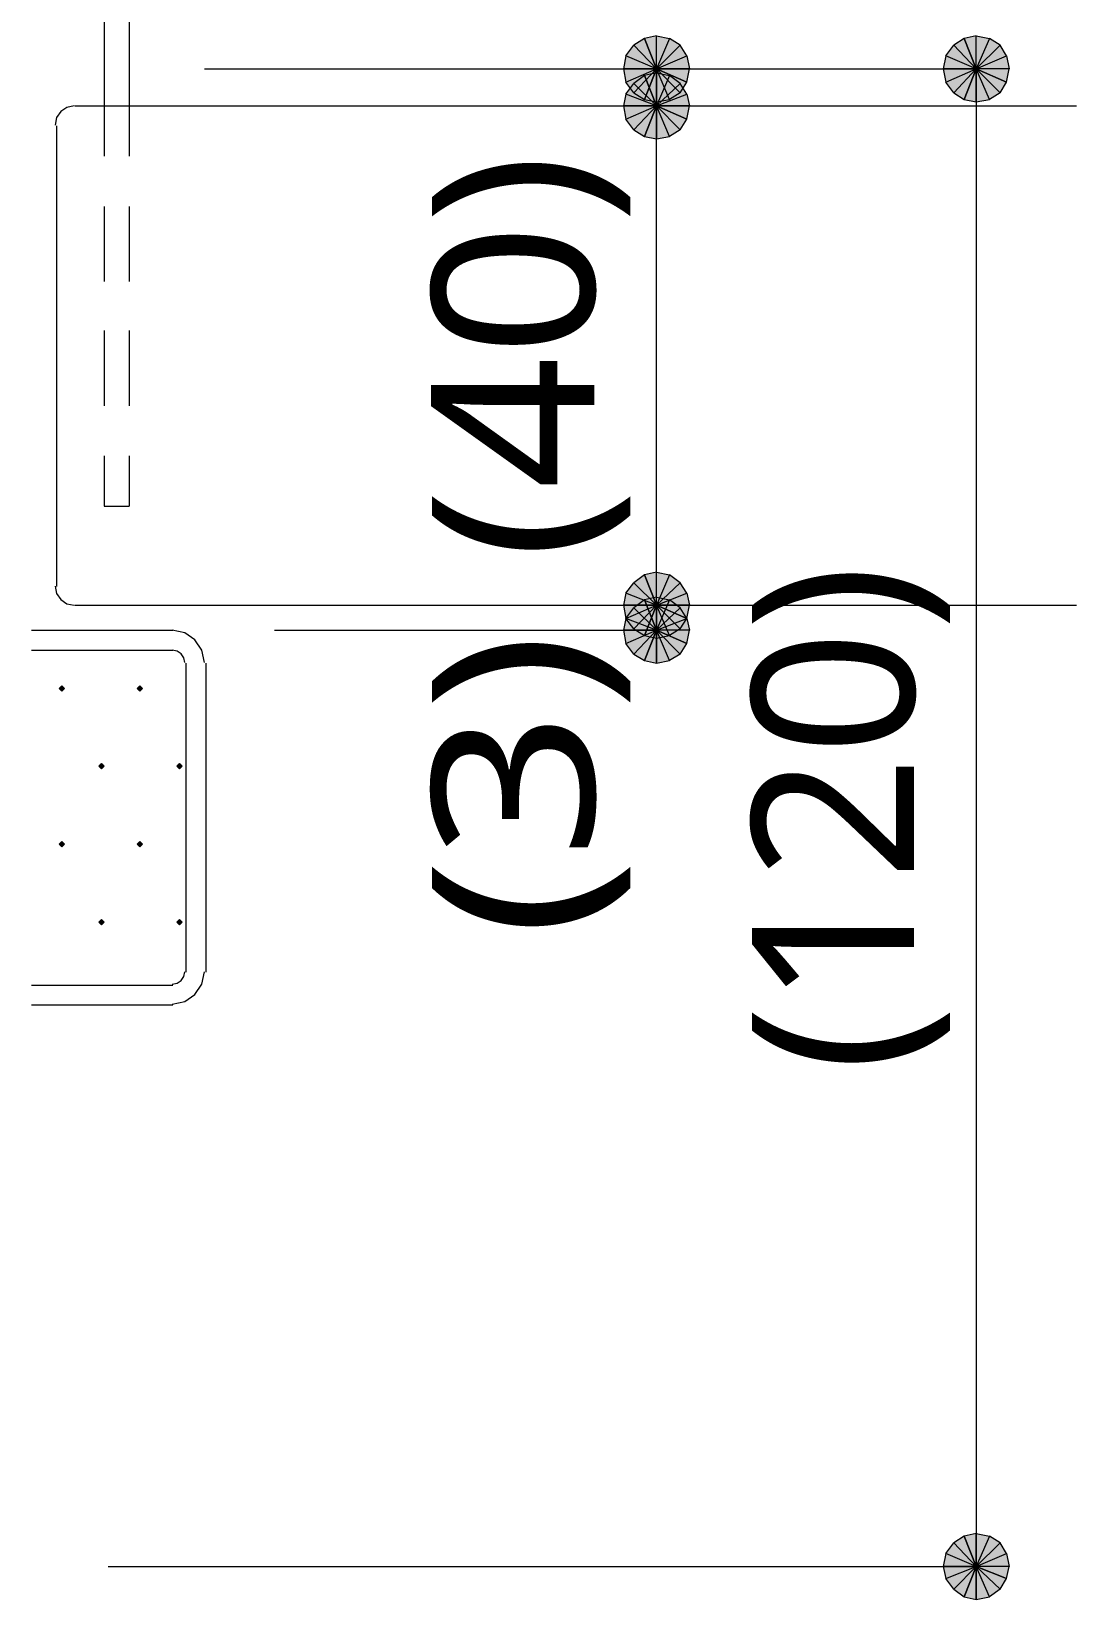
# Model space of a CAD drawing. Header units: millimetres. Extents: x 0 to 420, y 0 to 297.
# Drawn here: x 262.81 to 279.55, y 209.13 to 234.26 of the extents above; entities that cross this region are included whole.
import ezdxf
from ezdxf.enums import TextEntityAlignment as Align

# ---------------------------------------------------------------- set-up
doc = ezdxf.new("R2010")
doc.units = ezdxf.units.MM
doc.styles.add('kst32b', font='NotoSansJP-Variable.ttf')

msp = doc.modelspace()

# ---------------------------------------------------------------- hatches: boundary and pattern name
h = msp.add_hatch(color=7)
h.paths.add_polyline_path([(272.627, 234.146), (272.457, 234.04), (272.817, 233.659), (272.627, 234.146)])
h.paths.add_polyline_path([(272.457, 234.04), (272.817, 233.659), (272.33, 233.871), (272.457, 234.04)])
h.paths.add_polyline_path([(272.817, 233.659), (272.33, 233.871), (272.288, 233.659), (272.817, 233.659)])
h = msp.add_hatch(color=7)
h.paths.add_polyline_path([(273.198, 234.04), (273.029, 234.146), (272.817, 233.659), (273.198, 234.04)])
h.paths.add_polyline_path([(273.029, 234.146), (272.817, 233.659), (272.817, 234.188), (273.029, 234.146)])
h.paths.add_polyline_path([(272.817, 233.659), (272.817, 234.188), (272.627, 234.146), (272.817, 233.659)])
h = msp.add_hatch(color=7)
h.paths.add_polyline_path([(273.304, 233.447), (273.346, 233.659), (272.817, 233.659), (273.304, 233.447)])
h.paths.add_polyline_path([(273.346, 233.659), (272.817, 233.659), (273.304, 233.871), (273.346, 233.659)])
h.paths.add_polyline_path([(272.817, 233.659), (273.304, 233.871), (273.198, 234.04), (272.817, 233.659)])
h = msp.add_hatch(color=7)
h.paths.add_polyline_path([(277.749, 234.146), (277.58, 234.04), (277.939, 233.659), (277.749, 234.146)])
h.paths.add_polyline_path([(277.58, 234.04), (277.939, 233.659), (277.453, 233.871), (277.58, 234.04)])
h.paths.add_polyline_path([(277.939, 233.659), (277.453, 233.871), (277.41, 233.659), (277.939, 233.659)])
h = msp.add_hatch(color=7)
h.paths.add_polyline_path([(278.321, 234.04), (278.151, 234.146), (277.939, 233.659), (278.321, 234.04)])
h.paths.add_polyline_path([(278.151, 234.146), (277.939, 233.659), (277.939, 234.188), (278.151, 234.146)])
h.paths.add_polyline_path([(277.939, 233.659), (277.939, 234.188), (277.749, 234.146), (277.939, 233.659)])
h = msp.add_hatch(color=7)
h.paths.add_polyline_path([(278.426, 233.447), (278.469, 233.659), (277.939, 233.659), (278.426, 233.447)])
h.paths.add_polyline_path([(278.469, 233.659), (277.939, 233.659), (278.426, 233.871), (278.469, 233.659)])
h.paths.add_polyline_path([(277.939, 233.659), (278.426, 233.871), (278.321, 234.04), (277.939, 233.659)])
h = msp.add_hatch(color=7)
h.paths.add_polyline_path([(272.288, 233.659), (272.33, 233.447), (272.817, 233.659), (272.288, 233.659)])
h.paths.add_polyline_path([(272.33, 233.447), (272.817, 233.659), (272.457, 233.278), (272.33, 233.447)])
h.paths.add_polyline_path([(272.817, 233.659), (272.457, 233.278), (272.627, 233.172), (272.817, 233.659)])
h = msp.add_hatch(color=7)
h.paths.add_polyline_path([(272.627, 233.553), (272.457, 233.426), (272.817, 233.066), (272.627, 233.553)])
h.paths.add_polyline_path([(272.457, 233.426), (272.817, 233.066), (272.33, 233.257), (272.457, 233.426)])
h.paths.add_polyline_path([(272.817, 233.066), (272.33, 233.257), (272.288, 233.066), (272.817, 233.066)])
for points in [[(272.627, 233.172), (272.817, 233.13), (272.817, 233.659), (272.627, 233.172)], [(277.749, 233.172), (277.939, 233.13), (277.939, 233.659), (277.749, 233.172)], [(272.627, 232.579), (272.817, 232.537), (272.817, 233.066), (272.627, 232.579)], [(272.627, 224.578), (272.817, 224.536), (272.817, 225.065), (272.627, 224.578)], [(272.627, 224.176), (272.817, 224.134), (272.817, 224.663), (272.627, 224.176)], [(263.292, 223.774), (263.271, 223.753), (263.25, 223.732), (263.271, 223.711), (263.292, 223.689), (263.313, 223.711), (263.335, 223.732), (263.313, 223.753), (263.292, 223.774)], [(264.541, 223.774), (264.52, 223.753), (264.499, 223.732), (264.52, 223.711), (264.541, 223.689), (264.562, 223.711), (264.583, 223.732), (264.562, 223.753), (264.541, 223.774)], [(263.927, 222.525), (263.906, 222.504), (263.885, 222.483), (263.906, 222.462), (263.927, 222.44), (263.948, 222.462), (263.97, 222.483), (263.948, 222.504), (263.927, 222.525)], [(265.176, 222.525), (265.155, 222.504), (265.134, 222.483), (265.155, 222.462), (265.176, 222.44), (265.197, 222.462), (265.218, 222.483), (265.197, 222.504), (265.176, 222.525)], [(263.292, 221.276), (263.271, 221.255), (263.25, 221.234), (263.271, 221.213), (263.292, 221.192), (263.313, 221.213), (263.335, 221.234), (263.313, 221.255), (263.292, 221.276)], [(264.541, 221.276), (264.52, 221.255), (264.499, 221.234), (264.52, 221.213), (264.541, 221.192), (264.562, 221.213), (264.583, 221.234), (264.562, 221.255), (264.541, 221.276)], [(263.927, 220.028), (263.906, 220.006), (263.885, 219.985), (263.906, 219.964), (263.927, 219.943), (263.948, 219.964), (263.97, 219.985), (263.948, 220.006), (263.927, 220.028)], [(265.176, 220.028), (265.155, 220.006), (265.134, 219.985), (265.155, 219.964), (265.176, 219.943), (265.197, 219.964), (265.218, 219.985), (265.197, 220.006), (265.176, 220.028)], [(277.749, 209.169), (277.939, 209.127), (277.939, 209.656), (277.749, 209.169)]]:
    msp.add_hatch(color=7).paths.add_polyline_path(points)
h = msp.add_hatch(color=7)
h.paths.add_polyline_path([(273.198, 233.426), (273.029, 233.553), (272.817, 233.066), (273.198, 233.426)])
h.paths.add_polyline_path([(273.029, 233.553), (272.817, 233.066), (272.817, 233.595), (273.029, 233.553)])
h.paths.add_polyline_path([(272.817, 233.066), (272.817, 233.595), (272.627, 233.553), (272.817, 233.066)])
h = msp.add_hatch(color=7)
h.paths.add_polyline_path([(272.817, 233.13), (273.029, 233.172), (272.817, 233.659), (272.817, 233.13)])
h.paths.add_polyline_path([(273.029, 233.172), (272.817, 233.659), (273.198, 233.278), (273.029, 233.172)])
h.paths.add_polyline_path([(272.817, 233.659), (273.198, 233.278), (273.304, 233.447), (272.817, 233.659)])
h = msp.add_hatch(color=7)
h.paths.add_polyline_path([(277.41, 233.659), (277.453, 233.447), (277.939, 233.659), (277.41, 233.659)])
h.paths.add_polyline_path([(277.453, 233.447), (277.939, 233.659), (277.58, 233.278), (277.453, 233.447)])
h.paths.add_polyline_path([(277.939, 233.659), (277.58, 233.278), (277.749, 233.172), (277.939, 233.659)])
h = msp.add_hatch(color=7)
h.paths.add_polyline_path([(277.939, 233.13), (278.151, 233.172), (277.939, 233.659), (277.939, 233.13)])
h.paths.add_polyline_path([(278.151, 233.172), (277.939, 233.659), (278.321, 233.278), (278.151, 233.172)])
h.paths.add_polyline_path([(277.939, 233.659), (278.321, 233.278), (278.426, 233.447), (277.939, 233.659)])
h = msp.add_hatch(color=7)
h.paths.add_polyline_path([(273.304, 232.854), (273.346, 233.066), (272.817, 233.066), (273.304, 232.854)])
h.paths.add_polyline_path([(273.346, 233.066), (272.817, 233.066), (273.304, 233.257), (273.346, 233.066)])
h.paths.add_polyline_path([(272.817, 233.066), (273.304, 233.257), (273.198, 233.426), (272.817, 233.066)])
h = msp.add_hatch(color=7)
h.paths.add_polyline_path([(272.288, 233.066), (272.33, 232.854), (272.817, 233.066), (272.288, 233.066)])
h.paths.add_polyline_path([(272.33, 232.854), (272.817, 233.066), (272.457, 232.685), (272.33, 232.854)])
h.paths.add_polyline_path([(272.817, 233.066), (272.457, 232.685), (272.627, 232.579), (272.817, 233.066)])
h = msp.add_hatch(color=7)
h.paths.add_polyline_path([(272.817, 232.537), (273.029, 232.579), (272.817, 233.066), (272.817, 232.537)])
h.paths.add_polyline_path([(273.029, 232.579), (272.817, 233.066), (273.198, 232.685), (273.029, 232.579)])
h.paths.add_polyline_path([(272.817, 233.066), (273.198, 232.685), (273.304, 232.854), (272.817, 233.066)])
h = msp.add_hatch(color=7)
h.paths.add_polyline_path([(272.627, 225.552), (272.457, 225.425), (272.817, 225.065), (272.627, 225.552)])
h.paths.add_polyline_path([(272.457, 225.425), (272.817, 225.065), (272.33, 225.256), (272.457, 225.425)])
h.paths.add_polyline_path([(272.817, 225.065), (272.33, 225.256), (272.288, 225.065), (272.817, 225.065)])
h = msp.add_hatch(color=7)
h.paths.add_polyline_path([(273.198, 225.425), (273.029, 225.552), (272.817, 225.065), (273.198, 225.425)])
h.paths.add_polyline_path([(273.029, 225.552), (272.817, 225.065), (272.817, 225.594), (273.029, 225.552)])
h.paths.add_polyline_path([(272.817, 225.065), (272.817, 225.594), (272.627, 225.552), (272.817, 225.065)])
h = msp.add_hatch(color=7)
h.paths.add_polyline_path([(273.304, 224.854), (273.346, 225.065), (272.817, 225.065), (273.304, 224.854)])
h.paths.add_polyline_path([(273.346, 225.065), (272.817, 225.065), (273.304, 225.256), (273.346, 225.065)])
h.paths.add_polyline_path([(272.817, 225.065), (273.304, 225.256), (273.198, 225.425), (272.817, 225.065)])
h = msp.add_hatch(color=7)
h.paths.add_polyline_path([(272.627, 225.15), (272.457, 225.023), (272.817, 224.663), (272.627, 225.15)])
h.paths.add_polyline_path([(272.457, 225.023), (272.817, 224.663), (272.33, 224.854), (272.457, 225.023)])
h.paths.add_polyline_path([(272.817, 224.663), (272.33, 224.854), (272.288, 224.663), (272.817, 224.663)])
h = msp.add_hatch(color=7)
h.paths.add_polyline_path([(272.288, 225.065), (272.33, 224.854), (272.817, 225.065), (272.288, 225.065)])
h.paths.add_polyline_path([(272.33, 224.854), (272.817, 225.065), (272.457, 224.684), (272.33, 224.854)])
h.paths.add_polyline_path([(272.817, 225.065), (272.457, 224.684), (272.627, 224.578), (272.817, 225.065)])
h = msp.add_hatch(color=7)
h.paths.add_polyline_path([(273.198, 225.023), (273.029, 225.15), (272.817, 224.663), (273.198, 225.023)])
h.paths.add_polyline_path([(273.029, 225.15), (272.817, 224.663), (272.817, 225.192), (273.029, 225.15)])
h.paths.add_polyline_path([(272.817, 224.663), (272.817, 225.192), (272.627, 225.15), (272.817, 224.663)])
h = msp.add_hatch(color=7)
h.paths.add_polyline_path([(272.817, 224.536), (273.029, 224.578), (272.817, 225.065), (272.817, 224.536)])
h.paths.add_polyline_path([(273.029, 224.578), (272.817, 225.065), (273.198, 224.684), (273.029, 224.578)])
h.paths.add_polyline_path([(272.817, 225.065), (273.198, 224.684), (273.304, 224.854), (272.817, 225.065)])
h = msp.add_hatch(color=7)
h.paths.add_polyline_path([(273.304, 224.451), (273.346, 224.663), (272.817, 224.663), (273.304, 224.451)])
h.paths.add_polyline_path([(273.346, 224.663), (272.817, 224.663), (273.304, 224.854), (273.346, 224.663)])
h.paths.add_polyline_path([(272.817, 224.663), (273.304, 224.854), (273.198, 225.023), (272.817, 224.663)])
h = msp.add_hatch(color=7)
h.paths.add_polyline_path([(272.288, 224.663), (272.33, 224.451), (272.817, 224.663), (272.288, 224.663)])
h.paths.add_polyline_path([(272.33, 224.451), (272.817, 224.663), (272.457, 224.282), (272.33, 224.451)])
h.paths.add_polyline_path([(272.817, 224.663), (272.457, 224.282), (272.627, 224.176), (272.817, 224.663)])
h = msp.add_hatch(color=7)
h.paths.add_polyline_path([(272.817, 224.134), (273.029, 224.176), (272.817, 224.663), (272.817, 224.134)])
h.paths.add_polyline_path([(273.029, 224.176), (272.817, 224.663), (273.198, 224.282), (273.029, 224.176)])
h.paths.add_polyline_path([(272.817, 224.663), (273.198, 224.282), (273.304, 224.451), (272.817, 224.663)])
h = msp.add_hatch(color=7)
h.paths.add_polyline_path([(277.749, 210.143), (277.58, 210.037), (277.939, 209.656), (277.749, 210.143)])
h.paths.add_polyline_path([(277.58, 210.037), (277.939, 209.656), (277.453, 209.867), (277.58, 210.037)])
h.paths.add_polyline_path([(277.939, 209.656), (277.453, 209.867), (277.41, 209.656), (277.939, 209.656)])
h = msp.add_hatch(color=7)
h.paths.add_polyline_path([(278.321, 210.037), (278.151, 210.143), (277.939, 209.656), (278.321, 210.037)])
h.paths.add_polyline_path([(278.151, 210.143), (277.939, 209.656), (277.939, 210.185), (278.151, 210.143)])
h.paths.add_polyline_path([(277.939, 209.656), (277.939, 210.185), (277.749, 210.143), (277.939, 209.656)])
h = msp.add_hatch(color=7)
h.paths.add_polyline_path([(278.426, 209.465), (278.469, 209.656), (277.939, 209.656), (278.426, 209.465)])
h.paths.add_polyline_path([(278.469, 209.656), (277.939, 209.656), (278.426, 209.867), (278.469, 209.656)])
h.paths.add_polyline_path([(277.939, 209.656), (278.426, 209.867), (278.321, 210.037), (277.939, 209.656)])
h = msp.add_hatch(color=7)
h.paths.add_polyline_path([(277.41, 209.656), (277.453, 209.465), (277.939, 209.656), (277.41, 209.656)])
h.paths.add_polyline_path([(277.453, 209.465), (277.939, 209.656), (277.58, 209.296), (277.453, 209.465)])
h.paths.add_polyline_path([(277.939, 209.656), (277.58, 209.296), (277.749, 209.169), (277.939, 209.656)])
h = msp.add_hatch(color=7)
h.paths.add_polyline_path([(277.939, 209.127), (278.151, 209.169), (277.939, 209.656), (277.939, 209.127)])
h.paths.add_polyline_path([(278.151, 209.169), (277.939, 209.656), (278.321, 209.296), (278.151, 209.169)])
h.paths.add_polyline_path([(277.939, 209.656), (278.321, 209.296), (278.426, 209.465), (277.939, 209.656)])

# ---------------------------------------------------------------- linework, layer by layer
at = {"lineweight": 13}
for points in [[(264.372, 237.257), (264.372, 233.066)], [(263.97, 236.241), (263.97, 233.066)], [(265.578, 233.659), (277.939, 233.659)], [(272.817, 224.663), (272.817, 225.065), (272.817, 233.066), (272.817, 233.659)], [(277.939, 233.659), (277.939, 209.656)], [(263.493, 233.066), (263.374, 233.042), (263.276, 232.976), (263.21, 232.879), (263.186, 232.759)], [(263.504, 233.066), (279.548, 233.066)], [(263.97, 233.066), (263.97, 232.262)], [(264.372, 233.066), (264.372, 232.262)], [(263.207, 232.749), (263.207, 225.362)], [(263.97, 231.457), (263.97, 230.251)], [(264.372, 231.457), (264.372, 230.251)], [(263.97, 229.468), (263.97, 228.261)], [(264.372, 229.468), (264.372, 228.261)], [(263.97, 227.457), (263.97, 226.653)], [(264.372, 227.457), (264.372, 226.653)], [(263.97, 226.653), (264.372, 226.653)], [(263.186, 225.372), (263.21, 225.253), (263.276, 225.155), (263.374, 225.089), (263.493, 225.065)], [(263.504, 225.065), (279.548, 225.065)], [(262.805, 224.663), (265.07, 224.663)], [(265.578, 224.144), (265.537, 224.346), (265.426, 224.511), (265.261, 224.622), (265.06, 224.663)], [(266.7, 224.663), (272.817, 224.663)], [(262.805, 224.346), (265.07, 224.346)], [(265.261, 224.144), (265.245, 224.223), (265.202, 224.287), (265.138, 224.33), (265.06, 224.346)], [(265.282, 224.134), (265.282, 219.181)], [(265.599, 224.134), (265.599, 219.181)], [(265.06, 218.99), (265.138, 219.006), (265.202, 219.049), (265.245, 219.113), (265.261, 219.191)], [(265.06, 218.673), (265.261, 218.714), (265.426, 218.825), (265.537, 218.99), (265.578, 219.191)], [(265.07, 218.969), (262.805, 218.969)], [(265.07, 218.652), (262.805, 218.652)], [(264.033, 209.656), (277.939, 209.656)]]:
    msp.add_lwpolyline(points, dxfattribs=at)
at = {"lineweight": 0}
for points in [[(272.457, 234.04), (272.817, 233.659), (272.33, 233.871)], [(272.627, 234.146), (272.457, 234.04), (272.817, 233.659)], [(272.817, 233.659), (272.817, 234.188), (272.627, 234.146)], [(273.029, 234.146), (272.817, 233.659), (272.817, 234.188)], [(273.198, 234.04), (273.029, 234.146), (272.817, 233.659)], [(272.817, 233.659), (273.304, 233.871), (273.198, 234.04)], [(277.58, 234.04), (277.939, 233.659), (277.453, 233.871)], [(277.749, 234.146), (277.58, 234.04), (277.939, 233.659)], [(277.939, 233.659), (277.939, 234.188), (277.749, 234.146)], [(278.151, 234.146), (277.939, 233.659), (277.939, 234.188)], [(278.321, 234.04), (278.151, 234.146), (277.939, 233.659)], [(277.939, 233.659), (278.426, 233.871), (278.321, 234.04)], [(272.817, 233.659), (272.33, 233.871), (272.288, 233.659)], [(273.346, 233.659), (272.817, 233.659), (273.304, 233.871)], [(277.939, 233.659), (277.453, 233.871), (277.41, 233.659)], [(278.469, 233.659), (277.939, 233.659), (278.426, 233.871)], [(272.288, 233.659), (272.33, 233.447), (272.817, 233.659)], [(272.33, 233.447), (272.817, 233.659), (272.457, 233.278)], [(272.817, 233.659), (272.457, 233.278), (272.627, 233.172)], [(272.627, 233.553), (272.457, 233.426), (272.817, 233.066)], [(272.627, 233.172), (272.817, 233.13), (272.817, 233.659)], [(272.817, 233.066), (272.817, 233.595), (272.627, 233.553)], [(272.817, 233.13), (273.029, 233.172), (272.817, 233.659)], [(273.029, 233.172), (272.817, 233.659), (273.198, 233.278)], [(272.817, 233.659), (273.198, 233.278), (273.304, 233.447)], [(273.304, 233.447), (273.346, 233.659), (272.817, 233.659)], [(273.029, 233.553), (272.817, 233.066), (272.817, 233.595)], [(273.198, 233.426), (273.029, 233.553), (272.817, 233.066)], [(277.41, 233.659), (277.453, 233.447), (277.939, 233.659)], [(277.453, 233.447), (277.939, 233.659), (277.58, 233.278)], [(277.939, 233.659), (277.58, 233.278), (277.749, 233.172)], [(277.749, 233.172), (277.939, 233.13), (277.939, 233.659)], [(277.939, 233.13), (278.151, 233.172), (277.939, 233.659)], [(278.151, 233.172), (277.939, 233.659), (278.321, 233.278)], [(277.939, 233.659), (278.321, 233.278), (278.426, 233.447)], [(278.426, 233.447), (278.469, 233.659), (277.939, 233.659)], [(272.817, 233.066), (272.33, 233.257), (272.288, 233.066)], [(272.457, 233.426), (272.817, 233.066), (272.33, 233.257)], [(272.817, 233.066), (273.304, 233.257), (273.198, 233.426)], [(273.346, 233.066), (272.817, 233.066), (273.304, 233.257)], [(272.288, 233.066), (272.33, 232.854), (272.817, 233.066)], [(272.33, 232.854), (272.817, 233.066), (272.457, 232.685)], [(272.817, 233.066), (272.457, 232.685), (272.627, 232.579)], [(272.627, 232.579), (272.817, 232.537), (272.817, 233.066)], [(272.817, 232.537), (273.029, 232.579), (272.817, 233.066)], [(273.029, 232.579), (272.817, 233.066), (273.198, 232.685)], [(272.817, 233.066), (273.198, 232.685), (273.304, 232.854)], [(273.304, 232.854), (273.346, 233.066), (272.817, 233.066)], [(272.627, 225.552), (272.457, 225.425), (272.817, 225.065)], [(272.817, 225.065), (272.817, 225.594), (272.627, 225.552)], [(273.029, 225.552), (272.817, 225.065), (272.817, 225.594)], [(273.198, 225.425), (273.029, 225.552), (272.817, 225.065)], [(272.817, 225.065), (272.33, 225.256), (272.288, 225.065)], [(272.457, 225.425), (272.817, 225.065), (272.33, 225.256)], [(272.817, 225.065), (273.304, 225.256), (273.198, 225.425)], [(273.346, 225.065), (272.817, 225.065), (273.304, 225.256)], [(272.288, 225.065), (272.33, 224.854), (272.817, 225.065)], [(272.33, 224.854), (272.817, 225.065), (272.457, 224.684)], [(272.457, 225.023), (272.817, 224.663), (272.33, 224.854)], [(272.627, 225.15), (272.457, 225.023), (272.817, 224.663)], [(272.817, 225.065), (272.457, 224.684), (272.627, 224.578)], [(272.817, 224.663), (272.817, 225.192), (272.627, 225.15)], [(272.627, 224.578), (272.817, 224.536), (272.817, 225.065)], [(273.029, 225.15), (272.817, 224.663), (272.817, 225.192)], [(273.198, 225.023), (273.029, 225.15), (272.817, 224.663)], [(272.817, 224.536), (273.029, 224.578), (272.817, 225.065)], [(273.029, 224.578), (272.817, 225.065), (273.198, 224.684)], [(272.817, 225.065), (273.198, 224.684), (273.304, 224.854)], [(273.304, 224.854), (273.346, 225.065), (272.817, 225.065)], [(272.817, 224.663), (273.304, 224.854), (273.198, 225.023)], [(272.817, 224.663), (272.33, 224.854), (272.288, 224.663)], [(273.346, 224.663), (272.817, 224.663), (273.304, 224.854)], [(272.288, 224.663), (272.33, 224.451), (272.817, 224.663)], [(272.33, 224.451), (272.817, 224.663), (272.457, 224.282)], [(272.817, 224.663), (272.457, 224.282), (272.627, 224.176)], [(272.627, 224.176), (272.817, 224.134), (272.817, 224.663)], [(272.817, 224.134), (273.029, 224.176), (272.817, 224.663)], [(273.029, 224.176), (272.817, 224.663), (273.198, 224.282)], [(272.817, 224.663), (273.198, 224.282), (273.304, 224.451)], [(273.304, 224.451), (273.346, 224.663), (272.817, 224.663)], [(263.292, 223.774), (263.271, 223.753), (263.25, 223.732), (263.271, 223.711), (263.292, 223.689), (263.313, 223.711), (263.335, 223.732), (263.313, 223.753)], [(264.541, 223.774), (264.52, 223.753), (264.499, 223.732), (264.52, 223.711), (264.541, 223.689), (264.562, 223.711), (264.583, 223.732), (264.562, 223.753)], [(263.927, 222.525), (263.906, 222.504), (263.885, 222.483), (263.906, 222.462), (263.927, 222.44), (263.948, 222.462), (263.97, 222.483), (263.948, 222.504)], [(265.176, 222.525), (265.155, 222.504), (265.134, 222.483), (265.155, 222.462), (265.176, 222.44), (265.197, 222.462), (265.218, 222.483), (265.197, 222.504)], [(263.292, 221.276), (263.271, 221.255), (263.25, 221.234), (263.271, 221.213), (263.292, 221.192), (263.313, 221.213), (263.335, 221.234), (263.313, 221.255)], [(264.541, 221.276), (264.52, 221.255), (264.499, 221.234), (264.52, 221.213), (264.541, 221.192), (264.562, 221.213), (264.583, 221.234), (264.562, 221.255)], [(263.927, 220.028), (263.906, 220.006), (263.885, 219.985), (263.906, 219.964), (263.927, 219.943), (263.948, 219.964), (263.97, 219.985), (263.948, 220.006)], [(265.176, 220.028), (265.155, 220.006), (265.134, 219.985), (265.155, 219.964), (265.176, 219.943), (265.197, 219.964), (265.218, 219.985), (265.197, 220.006)], [(277.749, 210.143), (277.58, 210.037), (277.939, 209.656)], [(277.939, 209.656), (277.939, 210.185), (277.749, 210.143)], [(278.151, 210.143), (277.939, 209.656), (277.939, 210.185)], [(278.321, 210.037), (278.151, 210.143), (277.939, 209.656)], [(277.58, 210.037), (277.939, 209.656), (277.453, 209.867)], [(277.939, 209.656), (278.426, 209.867), (278.321, 210.037)], [(277.939, 209.656), (277.453, 209.867), (277.41, 209.656)], [(277.41, 209.656), (277.453, 209.465), (277.939, 209.656)], [(277.453, 209.465), (277.939, 209.656), (277.58, 209.296)], [(277.939, 209.656), (277.58, 209.296), (277.749, 209.169)], [(277.749, 209.169), (277.939, 209.127), (277.939, 209.656)], [(278.469, 209.656), (277.939, 209.656), (278.426, 209.867)], [(277.939, 209.127), (278.151, 209.169), (277.939, 209.656)], [(278.151, 209.169), (277.939, 209.656), (278.321, 209.296)], [(277.939, 209.656), (278.321, 209.296), (278.426, 209.465)], [(278.426, 209.465), (278.469, 209.656), (277.939, 209.656)]]:
    msp.add_lwpolyline(points, close=True, dxfattribs=at)

# ---------------------------------------------------------------- texts
at = {"style": 'kst32b'}
for s, p, p2 in [('(40)', (271.822, 225.806), (271.822, 232.303)), ('(120)', (276.945, 217.593), (276.945, 225.715)), ('(3)', (271.822, 219.752), (271.822, 224.625))]:
    msp.add_text(s, height=2.5989, dxfattribs=at).set_placement(p, p2, align=Align.FIT)

doc.saveas('drawing.dxf')
